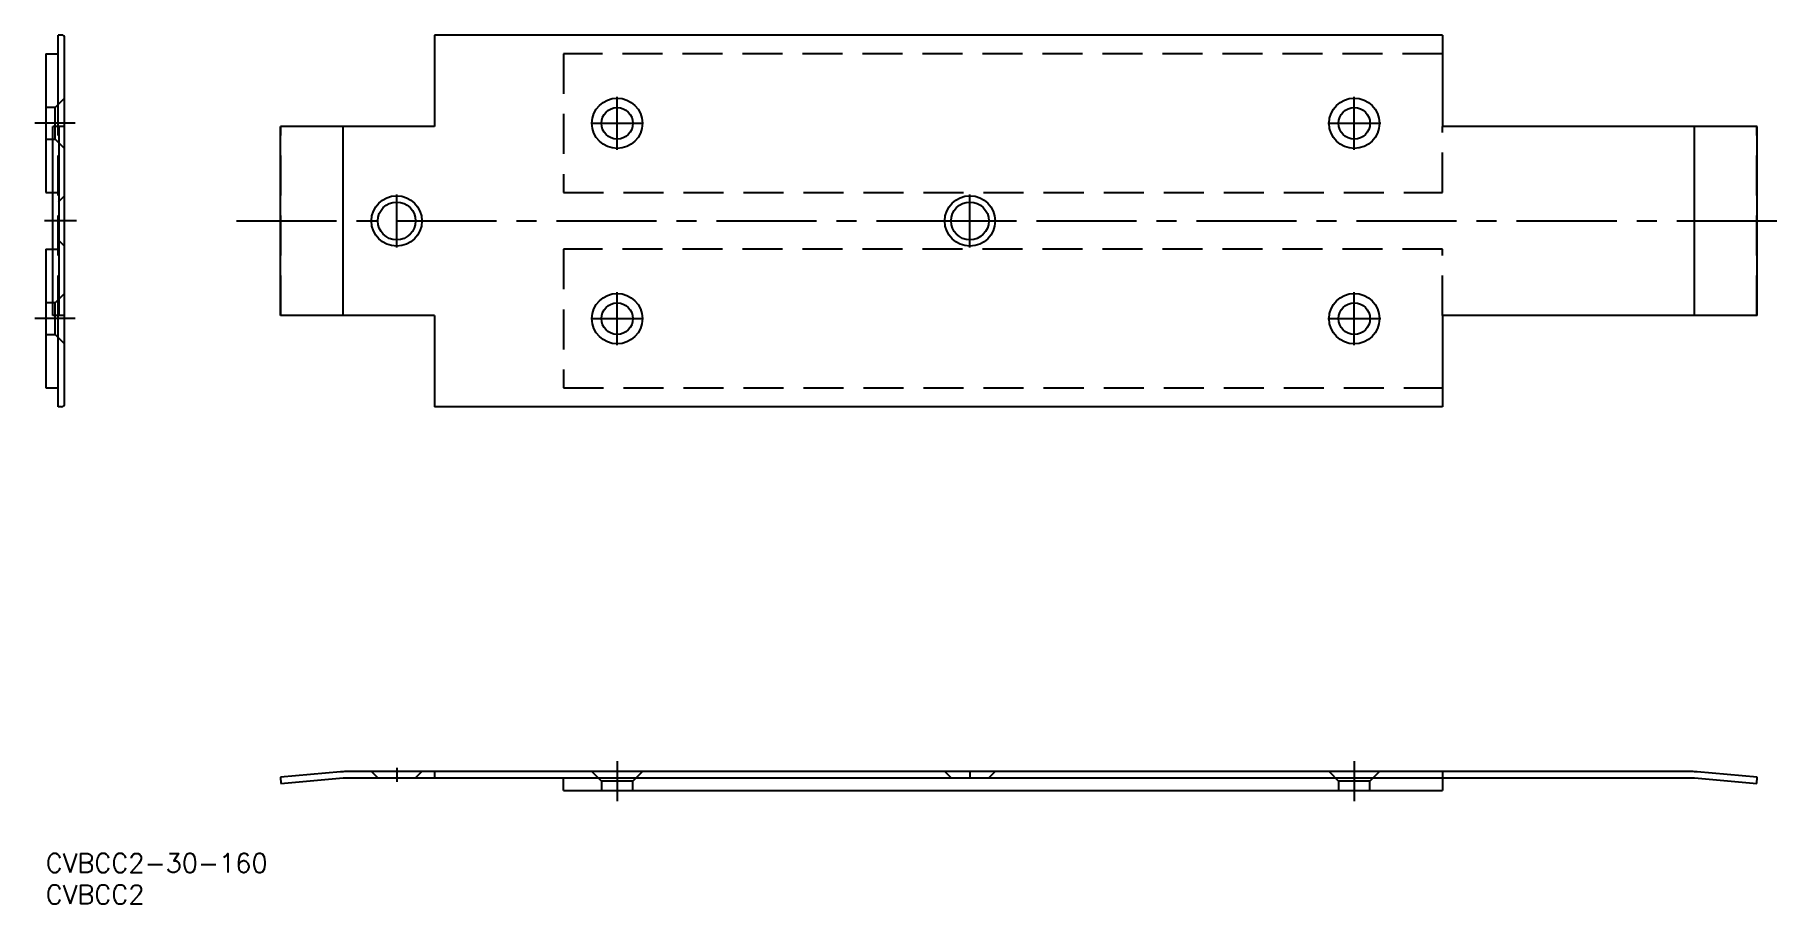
# Model space of a CAD drawing. Extents: x -2 to 380, y -8 to 915.
# Drawn here: x -1.7 to 276.1, y -8 to 129.9 of the extents above; entities outside this region: 1.
import ezdxf

# ---------------------------------------------------------------- set-up
doc = ezdxf.new("R2010")
doc.units = 0
doc.header["$LTSCALE"] = 0.5
doc.linetypes.add('CENTER', pattern=[50.8, 31.75, -6.35, 6.35, -6.35])
doc.linetypes.add('DASHED', pattern=[19.05, 12.7, -6.35])
for name, color, linetype in [('MSM_CENTER', 1, 'CENTER'), ('MSM_CONTINUOUS', 7, 'CONTINUOUS'), ('MSM_DASHED', 4, 'DASHED'), ('MSM_PART_NUMBER', 7, 'CONTINUOUS')]:
    doc.layers.add(name, color=color, linetype=linetype)
doc.styles.get("Standard").update_dxf_attribs({"font": 'txt.shx', "height": 3, "bigfont": 'bigfont.shx'})

msp = doc.modelspace()

# ---------------------------------------------------------------- linework, layer by layer
at = {"layer": 'MSM_CENTER'}
for p, q in [((379.64, 915.04), (379.64, 911.86)), ((90.71, 111.68), (90.71, 120.08)), ((207.71, 111.68), (207.71, 120.08)), ((4.65, 115.88), (-1.7, 115.88)), ((86.51, 115.88), (94.91, 115.88)), ((203.51, 115.88), (211.91, 115.88)), ((55.71, 96.18), (55.71, 104.58)), ((146.71, 96.18), (146.71, 104.58)), ((4.89, 100.38), (-0.2, 100.38)), ((30.29, 100.38), (276.09, 100.38)), ((142.51, 100.38), (150.91, 100.38)), ((90.71, 80.68), (90.71, 89.08)), ((207.71, 80.68), (207.71, 89.08)), ((4.67, 84.88), (-1.7, 84.88)), ((86.51, 84.88), (94.91, 84.88)), ((203.51, 84.88), (211.91, 84.88)), ((90.71, 14.67), (90.71, 8.3)), ((207.71, 14.65), (207.71, 8.3)), ((55.71, 13.6), (55.71, 11.4)), ((146.71, 13.05), (146.71, 11.95))]:
    msp.add_line(p, q, dxfattribs=at)
at = {"layer": 'MSM_CONTINUOUS'}
for p, q in [((2, 115.38), (2, 129.88)), ((2.5, 129.88), (2, 129.88)), ((3, 71.38), (3, 129.38)), ((61.71, 129.88), (61.71, 115.38)), ((221.71, 129.88), (61.71, 129.88)), ((221.71, 129.88), (221.71, 115.38)), ((0, 126.88), (0, 104.88)), ((0, 126.88), (2, 126.88)), ((3, 115.38), (1.14, 115.38)), ((1.14, 85.38), (1.14, 115.38)), ((2.13, 85.38), (2.13, 115.38)), ((2.96, 85.38), (2.96, 115.38)), ((37.25, 85.38), (37.25, 115.38)), ((61.71, 115.38), (37.25, 115.38)), ((47.21, 85.38), (47.21, 115.38)), ((271.67, 115.38), (221.71, 115.38)), ((261.71, 85.38), (261.71, 115.38)), ((271.67, 85.38), (271.67, 115.38)), ((0, 104.88), (1.14, 104.88)), ((0, 95.88), (0, 73.88)), ((0, 95.88), (1.14, 95.88)), ((3, 85.38), (1.14, 85.38)), ((2, 70.88), (2, 85.38)), ((61.71, 85.38), (37.25, 85.38)), ((61.71, 85.38), (61.71, 70.88)), ((221.71, 85.38), (221.71, 70.88)), ((271.67, 85.38), (221.71, 85.38)), ((0, 73.88), (2, 73.88)), ((2.5, 70.88), (2, 70.88)), ((221.71, 70.88), (61.71, 70.88)), ((46.78, 12.96), (37.25, 12.13)), ((37.25, 12.13), (37.34, 11.14)), ((37.34, 11.14), (47.21, 12)), ((47.21, 12), (261.71, 12)), ((261.27, 13), (47.65, 13)), ((61.71, 13), (61.71, 12)), ((82.21, 10), (82.21, 12)), ((221.71, 13), (221.71, 10)), ((261.71, 12), (271.59, 11.14)), ((271.67, 12.13), (262.15, 12.96)), ((271.59, 11.14), (271.67, 12.13)), ((82.21, 10), (221.71, 10))]:
    msp.add_line(p, q, dxfattribs=at)
for centre, radius in [((90.71, 115.88), 4), ((207.71, 115.88), 4), ((90.71, 115.88), 2.5), ((207.71, 115.88), 2.5), ((55.71, 100.38), 4), ((55.71, 100.38), 3), ((146.71, 100.38), 4), ((146.71, 100.38), 3), ((90.71, 84.88), 4), ((90.71, 84.88), 2.5), ((207.71, 84.88), 4), ((207.71, 84.88), 2.5)]:
    msp.add_circle(centre, radius, dxfattribs=at)
for centre, radius, start, end in [((2.5, 129.38), 0.5, 0, 90), ((2.5, 71.38), 0.5, 270, 0), ((47.65, 3), 10, 90, 95), ((261.27, 3), 10, 85, 90)]:
    msp.add_arc(centre, radius, start, end, dxfattribs=at)
at = {"layer": 'MSM_DASHED'}
for p, q in [((221.71, 126.88), (82.21, 126.88)), ((82.21, 126.88), (82.21, 104.88)), ((3, 119.88), (1.5, 118.38)), ((1.5, 118.38), (0, 118.38)), ((1.5, 113.38), (1.5, 118.38)), ((2, 85.38), (2, 115.38)), ((37.34, 85.38), (37.34, 115.38)), ((221.71, 104.88), (221.71, 115.38)), ((271.59, 85.38), (271.59, 115.38)), ((0, 113.38), (1.5, 113.38)), ((1.5, 113.38), (3, 111.88)), ((1.14, 104.88), (2, 104.88)), ((3, 104.38), (2, 103.38)), ((82.21, 104.88), (221.71, 104.88)), ((2, 97.38), (3, 96.38)), ((1.14, 95.88), (2, 95.88)), ((221.71, 95.88), (82.21, 95.88)), ((82.21, 95.88), (82.21, 73.88)), ((221.71, 85.38), (221.71, 95.88)), ((1.5, 87.38), (0, 87.38)), ((3, 88.88), (1.5, 87.38)), ((1.5, 82.38), (1.5, 87.38)), ((0, 82.38), (1.5, 82.38)), ((1.5, 82.38), (3, 80.88)), ((82.21, 73.88), (221.71, 73.88)), ((51.71, 13), (52.71, 12)), ((58.71, 12), (59.71, 13)), ((86.71, 13), (88.21, 11.5)), ((88.21, 11.5), (88.21, 10)), ((93.21, 11.5), (88.21, 11.5)), ((93.21, 11.5), (94.71, 13)), ((93.21, 10), (93.21, 11.5)), ((142.71, 13), (143.71, 12)), ((149.71, 12), (150.71, 13)), ((203.71, 13), (205.21, 11.5)), ((205.21, 11.5), (205.21, 10)), ((210.21, 11.5), (205.21, 11.5)), ((210.21, 11.5), (211.71, 13)), ((210.21, 10), (210.21, 11.5))]:
    msp.add_line(p, q, dxfattribs=at)

# ---------------------------------------------------------------- texts
at = {"layer": 'MSM_PART_NUMBER'}
for s, p in [('CVBCC2-30-160', (0, -3)), ('CVBCC2', (0, -8))]:
    msp.add_text(s, height=3, dxfattribs=at).set_placement(p)

doc.saveas('drawing.dxf')
